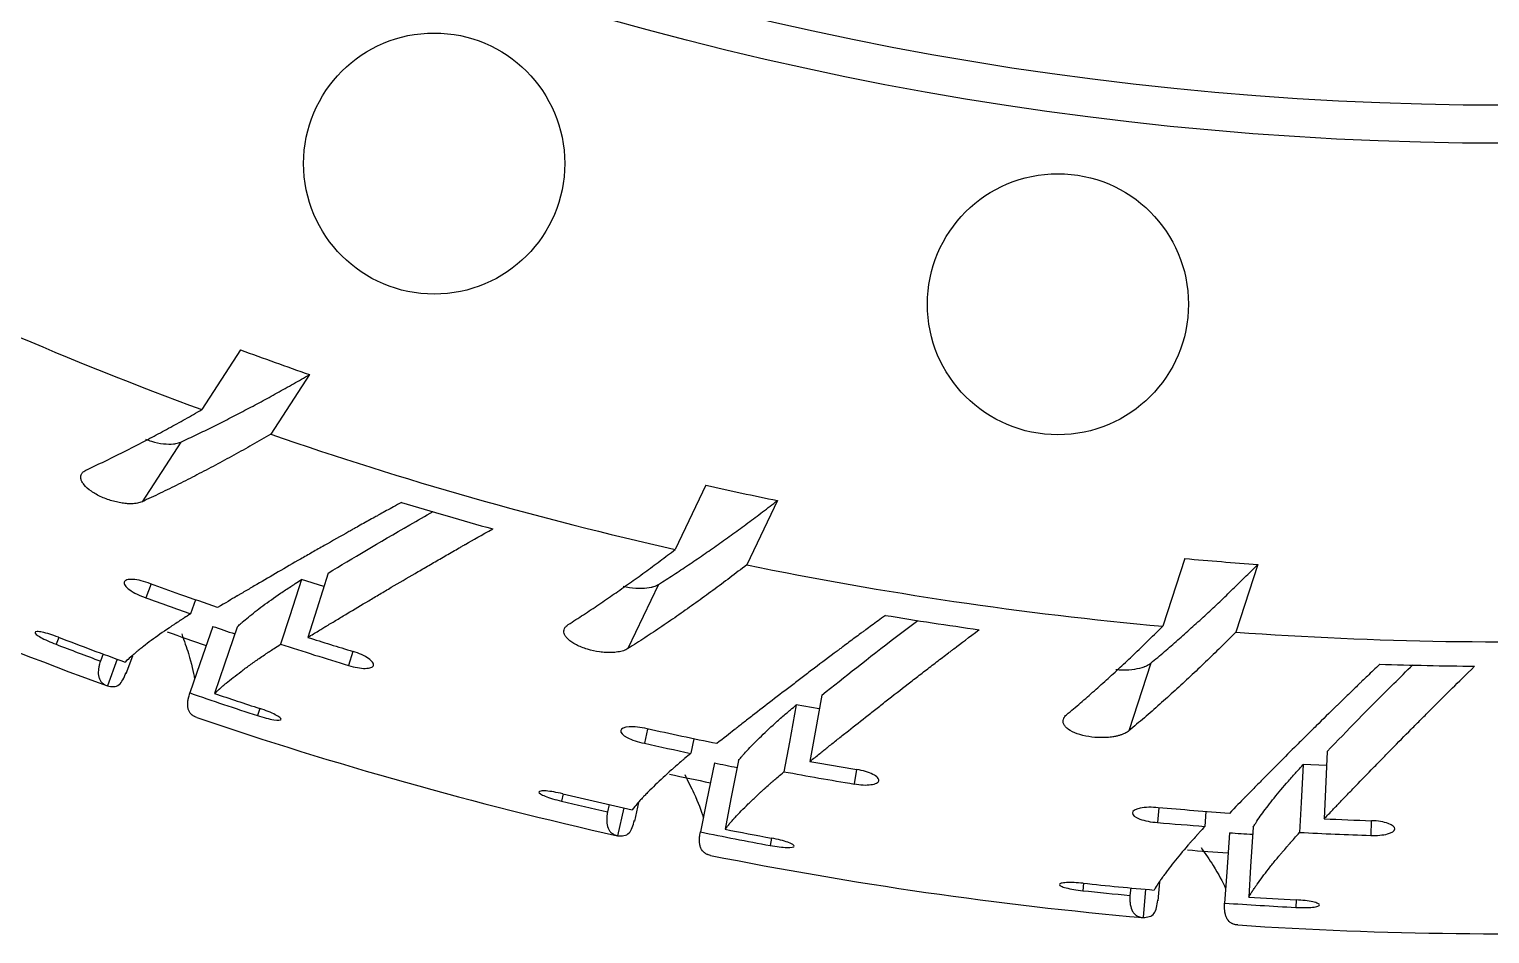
# Model space of a CAD drawing. Header units: millimetres. Extents: x 0 to 594, y 0 to 420.
# Drawn here: x 412.91 to 443.68, y 124.35 to 143.4 of the extents above; entities that cross this region are included whole.
import ezdxf

# ---------------------------------------------------------------- set-up
doc = ezdxf.new("R2010")
doc.units = ezdxf.units.MM

msp = doc.modelspace()

# ---------------------------------------------------------------- linework, layer by layer
at = {"color": 7, "linetype": 'Continuous', "lineweight": 25}
for p, q in [((417.365, 136.648), (416.548, 135.39)), ((418.817, 136.13), (418, 134.872)), ((416.105, 134.707), (415.288, 133.449)), ((427.167, 133.799), (426.521, 132.445)), ((428.674, 133.475), (428.029, 132.121)), ((437.257, 132.254), (436.794, 130.827)), ((438.794, 132.129), (438.33, 130.702)), ((415.477, 131.718), (415.37, 131.426)), ((419.119, 131.663), (418.648, 131.811)), ((426.171, 131.71), (425.525, 130.357)), ((416.415, 131.384), (416.312, 131.09)), ((414.468, 130.245), (414.412, 130.094)), ((414.955, 129.83), (415.091, 130.205)), ((436.542, 130.053), (436.079, 128.627)), ((429.556, 129.085), (429.07, 129.17)), ((425.937, 128.66), (425.871, 128.362)), ((426.913, 128.456), (426.848, 128.151)), ((440.242, 127.892), (439.749, 127.913)), ((425.668, 126.724), (425.754, 127.114)), ((425.13, 127.073), (425.095, 126.916)), ((436.709, 127.003), (436.682, 126.694)), ((437.702, 126.924), (437.679, 126.612)), ((436.116, 125.319), (436.101, 125.159)), ((436.694, 125.044), (436.728, 125.441))]:
    msp.add_line(p, q, dxfattribs=at)
at = {"color": 8, "linetype": 'Continuous', "lineweight": 25}
for p, q in [((413.533, 130.594), (413.476, 130.447)), ((419.728, 130.298), (419.638, 130)), ((414.763, 130.134), (414.557, 129.57)), ((417.767, 129.097), (417.718, 128.946)), ((430.339, 127.812), (430.288, 127.505)), ((424.158, 127.297), (424.121, 127.143)), ((425.438, 127.002), (425.307, 126.415)), ((441.184, 126.732), (441.173, 126.421)), ((428.551, 126.365), (428.523, 126.209)), ((435.122, 125.415), (435.106, 125.257)), ((436.43, 125.289), (436.377, 124.69)), ((439.6, 125.064), (439.592, 124.906))]:
    msp.add_line(p, q, dxfattribs=at)
at = {"color": 7, "linetype": 'Continuous', "lineweight": 25, "flags": 128}
for points in [[(418.648, 131.811), (418.401, 131.049), (418.207, 130.45)], [(419.209, 131.947), (418.968, 131.189), (418.779, 130.594)], [(416.778, 130.825), (416.508, 130.039), (416.295, 129.422)], [(417.29, 130.811), (417.025, 130.027), (416.817, 129.411)], [(429.609, 129.379), (429.469, 128.596), (429.359, 127.981)], [(429.07, 129.17), (428.925, 128.383), (428.811, 127.764)], [(440.255, 128.19), (440.219, 127.396), (440.19, 126.772)], [(427.345, 127.949), (427.18, 127.135), (427.05, 126.495)], [(427.855, 128.002), (427.695, 127.19), (427.569, 126.552)], [(439.749, 127.913), (439.707, 127.113), (439.675, 126.485)], [(438.197, 126.477), (438.14, 125.648), (438.095, 124.997)], [(438.696, 126.597), (438.643, 125.77), (438.602, 125.121)]]:
    msp.add_lwpolyline(points, dxfattribs=at)
at = {"color": 7, "linetype": 'Continuous', "lineweight": 25}
for centre, radius in [((444, 210), 69), ((444, 210), 68.2), ((421.442, 140.573), 2.75), ((434.583, 137.61), 2.75)]:
    msp.add_circle(centre, radius, dxfattribs=at)
for centre, radius, start, end in [((444, 210), 79.5, 243.41045, 249.79934), ((444.817, 211.258), 79.5, 249.79934, 250.91045), ((444, 210), 79.5, 250.91045, 257.29934), ((444.646, 211.354), 79.5, 257.29934, 258.41045), ((444, 210), 80.015, 253.11088, 254.54301), ((444, 210), 85.65, 243.73204, 249.89396), ((444, 210), 79.5, 258.41045, 264.79934), ((444.464, 211.427), 79.5, 264.79934, 265.91045), ((444, 210), 83.627, 249.97978, 250.66492), ((444, 210), 83.724, 251.02588, 251.36092), ((444, 210), 80.015, 260.61088, 262.04301), ((444, 210), 85.05, 249.003, 250.01354), ((444, 210), 84.15, 250.43465, 251.02497), ((444, 210), 83.315, 252.37917, 253.06687), ((444, 210), 79.5, 265.91045, 272.29934), ((444, 210), 85.208, 249.00855, 249.681), ((444, 210), 83.627, 252.03519, 253.06289), ((444, 210), 80.015, 268.11088, 269.54301), ((444, 210), 85.208, 251.02588, 252.03454), ((444, 210), 85.05, 251.36091, 252.0346), ((444, 210), 85.65, 251.23139, 257.39369), ((444, 210), 83.627, 257.47978, 258.16492), ((444, 210), 84.15, 257.92715, 258.52671), ((444, 210), 83.724, 258.52588, 258.86092), ((444, 210), 83.627, 259.53519, 260.56289), ((444, 210), 83.315, 259.87917, 260.56687), ((444, 210), 85.208, 256.50855, 257.181), ((444, 210), 85.05, 256.503, 257.51354), ((444, 210), 85.208, 258.52588, 259.53454), ((444, 210), 85.05, 258.86091, 259.5346), ((444, 210), 83.627, 264.97978, 265.66492), ((444, 210), 83.724, 266.02588, 266.36092), ((444, 210), 83.627, 267.03519, 268.06289), ((444, 210), 83.315, 267.37917, 268.06687), ((444, 210), 85.65, 258.732, 264.89407), ((444, 210), 84.15, 265.43979, 266.02494), ((444, 210), 85.208, 264.00855, 264.681), ((444, 210), 85.05, 264.003, 265.01354), ((444, 210), 85.208, 266.02588, 267.03454), ((444, 210), 85.05, 266.36091, 267.0346), ((444, 210), 85.65, 266.2314, 272.39361)]:
    msp.add_arc(centre, radius, start, end, dxfattribs=at)
for points, knots in [([(416.105, 134.707), (416.216, 134.76), (416.44, 134.864), (416.777, 135.028), (417.116, 135.199), (417.455, 135.374), (417.794, 135.555), (418.135, 135.742), (418.475, 135.933), (418.703, 136.064), (418.817, 136.13)], [0, 0, 0, 0, 0.127806, 0.254811, 0.381017, 0.506422, 0.631025, 0.754824, 0.877816, 1, 1, 1, 1]), ([(414.106, 134.116), (414.222, 134.17), (414.452, 134.278), (414.8, 134.45), (415.148, 134.626), (415.498, 134.809), (415.847, 134.997), (416.197, 135.19), (416.431, 135.324), (416.548, 135.39)], [0, 0, 0, 0, 0.145883, 0.290759, 0.434629, 0.57749, 0.719341, 0.860179, 1, 1, 1, 1]), ([(418, 134.872), (417.87, 134.797), (417.609, 134.646), (417.22, 134.43), (416.831, 134.219), (416.444, 134.015), (416.057, 133.818), (415.67, 133.628), (415.416, 133.509), (415.288, 133.449)], [0, 0, 0, 0, 0.139712, 0.280477, 0.422293, 0.565155, 0.70906, 0.854009, 1, 1, 1, 1]), ([(415.359, 134.769), (415.4, 134.753), (415.53, 134.703), (415.742, 134.666), (415.888, 134.662), (415.954, 134.669), (415.971, 134.671), (416.029, 134.68), (416.071, 134.695), (416.105, 134.707)], [0, 0, 0, 0, 0.14168, 0.439182, 0.718394, 0.726365, 0.742131, 0.797039, 1, 1, 1, 1]), ([(415.288, 133.449), (415.273, 133.443), (415.243, 133.431), (415.19, 133.418), (415.132, 133.409), (415.069, 133.406), (415, 133.407), (414.914, 133.414), (414.809, 133.43), (414.645, 133.468), (414.433, 133.543), (414.208, 133.668), (414.077, 133.785), (414.017, 133.875), (413.995, 133.937), (413.993, 133.995), (414.009, 134.028), (414.017, 134.044)], [0, 0, 0, 0, 0.042914, 0.084766, 0.125977, 0.166992, 0.20826, 0.250222, 0.31297, 0.375442, 0.499538, 0.624102, 0.749015, 0.810993, 0.874566, 0.936996, 1, 1, 1, 1]), ([(414.017, 134.044), (414.029, 134.059), (414.052, 134.087), (414.09, 134.107), (414.106, 134.116)], [0, 0, 0, 0, 0.558578, 1, 1, 1, 1]), ([(420.754, 133.436), (420.638, 133.372), (420.533, 133.314), (420.392, 133.237), (420.326, 133.2), (420.255, 133.161), (420.221, 133.143), (420.207, 133.135), (420.198, 133.13), (420.195, 133.128), (420.099, 133.075), (419.964, 133), (419.805, 132.911), (419.737, 132.873), (419.692, 132.847), (419.668, 132.834), (419.47, 132.723), (419.211, 132.576), (418.959, 132.433), (418.792, 132.337), (418.709, 132.29), (418.467, 132.151), (418.309, 132.06), (418.002, 131.881), (417.852, 131.794), (417.631, 131.665), (417.523, 131.601), (417.4, 131.529), (417.34, 131.494), (417.31, 131.476), (417.297, 131.468), (417.288, 131.463), (417.283, 131.46), (417.175, 131.397), (417.042, 131.316), (416.88, 131.222)], [0, 0, 0, 0, 0.0625, 0.0625, 0.09375, 0.109375, 0.117188, 0.121094, 0.121094, 0.125, 0.125, 0.1875, 0.21875, 0.234375, 0.234375, 0.25, 0.25, 0.375, 0.4375, 0.4375, 0.5, 0.5, 0.625, 0.625, 0.75, 0.75, 0.8125, 0.84375, 0.859375, 0.867188, 0.871094, 0.871094, 0.875, 0.875, 1, 1, 1, 1]), ([(419.209, 131.947), (419.734, 132.263), (420.383, 132.652), (421.256, 133.148), (421.422, 133.243)], [0, 0, 0, 0, 0.810117, 1, 1, 1, 1]), ([(426.171, 131.71), (426.275, 131.777), (426.483, 131.909), (426.796, 132.117), (427.109, 132.329), (427.422, 132.548), (427.736, 132.772), (428.049, 133.001), (428.361, 133.235), (428.57, 133.395), (428.674, 133.475)], [0, 0, 0, 0, 0.127806, 0.254811, 0.381017, 0.506422, 0.631025, 0.754824, 0.877816, 1, 1, 1, 1]), ([(418.779, 130.594), (418.861, 130.643), (418.936, 130.688), (419.036, 130.749), (419.084, 130.778), (419.134, 130.809), (419.158, 130.823), (419.17, 130.83), (419.175, 130.833), (419.178, 130.835), (419.179, 130.836), (419.249, 130.878), (419.354, 130.941), (419.462, 131.006), (419.535, 131.05), (419.572, 131.073), (419.756, 131.183), (419.983, 131.318), (420.218, 131.458), (420.377, 131.552), (420.456, 131.599), (420.702, 131.744), (420.953, 131.891), (421.255, 132.066), (421.386, 132.142), (421.474, 132.193), (421.517, 132.218), (421.652, 132.296), (421.789, 132.375), (421.948, 132.466), (422.028, 132.512), (422.067, 132.535), (422.085, 132.544), (422.096, 132.551), (422.103, 132.555), (422.255, 132.642), (422.444, 132.748), (422.675, 132.879)], [0, 0, 0, 0, 0.0625, 0.0625, 0.09375, 0.109375, 0.117187, 0.121094, 0.123047, 0.123047, 0.125, 0.125, 0.1875, 0.21875, 0.21875, 0.25, 0.25, 0.375, 0.4375, 0.4375, 0.5, 0.5, 0.625, 0.6875, 0.71875, 0.71875, 0.75, 0.75, 0.8125, 0.84375, 0.859375, 0.867187, 0.871094, 0.871094, 0.875, 0.875, 1, 1, 1, 1]), ([(424.267, 130.863), (424.374, 130.932), (424.588, 131.069), (424.911, 131.285), (425.233, 131.505), (425.556, 131.732), (425.878, 131.964), (426.199, 132.201), (426.414, 132.364), (426.521, 132.445)], [0, 0, 0, 0, 0.145896, 0.290782, 0.434656, 0.577518, 0.719364, 0.860193, 1, 1, 1, 1]), ([(428.029, 132.121), (427.909, 132.03), (427.67, 131.846), (427.313, 131.581), (426.955, 131.321), (426.597, 131.068), (426.239, 130.823), (425.881, 130.584), (425.644, 130.433), (425.525, 130.357)], [0, 0, 0, 0, 0.139688, 0.280438, 0.422245, 0.565107, 0.709021, 0.853985, 1, 1, 1, 1]), ([(436.542, 130.053), (436.637, 130.132), (436.825, 130.291), (437.109, 130.537), (437.392, 130.789), (437.674, 131.047), (437.955, 131.31), (438.235, 131.578), (438.515, 131.85), (438.701, 132.036), (438.794, 132.129)], [0, 0, 0, 0, 0.127806, 0.254811, 0.381017, 0.506422, 0.631025, 0.754824, 0.877816, 1, 1, 1, 1]), ([(415.466, 131.722), (415.401, 131.745), (415.27, 131.791), (415.088, 131.819), (414.957, 131.809), (414.897, 131.762), (414.919, 131.686), (415.018, 131.595), (415.176, 131.5), (415.305, 131.451), (415.37, 131.426)], [0, 0, 0, 0, 0.1252324, 0.2499352, 0.3749377, 0.4998795, 0.6247733, 0.7499463, 0.8749834, 1, 1, 1, 1]), ([(416.88, 131.222), (416.616, 131.314), (416.143, 131.477), (415.673, 131.647), (415.466, 131.722)], [0, 0, 0, 0, 0.559998, 1, 1, 1, 1]), ([(417.29, 130.811), (417.31, 130.83), (417.345, 130.863), (417.421, 130.932), (417.567, 131.055), (417.822, 131.254), (418.134, 131.474), (418.376, 131.636), (418.526, 131.732), (418.603, 131.782), (418.648, 131.811)], [0, 0, 0, 0, 0.072316, 0.124787, 0.249627, 0.499467, 0.749581, 0.874752, 0.92813, 1, 1, 1, 1]), ([(425.423, 131.674), (425.467, 131.664), (425.602, 131.631), (425.817, 131.622), (425.962, 131.638), (426.027, 131.653), (426.043, 131.657), (426.099, 131.673), (426.139, 131.694), (426.171, 131.71)], [0, 0, 0, 0, 0.141681, 0.439183, 0.718392, 0.726358, 0.742128, 0.797034, 1, 1, 1, 1]), ([(416.312, 131.09), (416.26, 131.056), (416.216, 131.028), (416.158, 130.991), (416.131, 130.974), (416.104, 130.956), (416.091, 130.948), (416.086, 130.945), (416.083, 130.943), (416.082, 130.942), (416.044, 130.917), (415.99, 130.882), (415.927, 130.84), (415.9, 130.821), (415.882, 130.809), (415.872, 130.803), (415.725, 130.703), (415.598, 130.613), (415.426, 130.486), (415.343, 130.424), (415.255, 130.354), (415.213, 130.32), (415.195, 130.305), (415.183, 130.296), (415.177, 130.291), (415.147, 130.266), (415.113, 130.237), (415.076, 130.206), (415.059, 130.19), (415.05, 130.183), (415.047, 130.18), (415.044, 130.178), (415.043, 130.176), (415.014, 130.151), (414.977, 130.115), (414.93, 130.072)], [0, 0, 0, 0, 0.0625, 0.0625, 0.09375, 0.109375, 0.117188, 0.121094, 0.121094, 0.125, 0.125, 0.1875, 0.21875, 0.234375, 0.234375, 0.25, 0.25, 0.5, 0.5, 0.625, 0.6875, 0.71875, 0.734375, 0.734375, 0.75, 0.75, 0.8125, 0.84375, 0.859375, 0.867188, 0.871094, 0.871094, 0.875, 0.875, 1, 1, 1, 1]), ([(425.525, 130.357), (425.511, 130.348), (425.483, 130.332), (425.433, 130.312), (425.376, 130.297), (425.314, 130.285), (425.245, 130.277), (425.159, 130.272), (425.053, 130.274), (424.885, 130.291), (424.666, 130.338), (424.426, 130.433), (424.281, 130.532), (424.21, 130.612), (424.18, 130.672), (424.17, 130.729), (424.182, 130.763), (424.188, 130.78)], [0, 0, 0, 0, 0.042912, 0.084762, 0.125973, 0.166988, 0.208257, 0.250222, 0.31297, 0.375442, 0.499538, 0.624102, 0.749015, 0.810992, 0.874566, 0.936996, 1, 1, 1, 1]), ([(424.188, 130.78), (424.198, 130.797), (424.216, 130.827), (424.251, 130.852), (424.267, 130.863)], [0, 0, 0, 0, 0.55861, 1, 1, 1, 1]), ([(430.947, 131.057), (430.84, 130.978), (430.744, 130.907), (430.614, 130.812), (430.552, 130.767), (430.488, 130.719), (430.457, 130.697), (430.444, 130.687), (430.435, 130.681), (430.432, 130.679), (430.344, 130.613), (430.22, 130.521), (430.074, 130.412), (430.012, 130.366), (429.97, 130.334), (429.949, 130.318), (429.767, 130.182), (429.529, 130.003), (429.298, 129.828), (429.145, 129.712), (429.069, 129.653), (428.847, 129.484), (428.702, 129.373), (428.421, 129.156), (428.284, 129.05), (428.082, 128.893), (427.983, 128.816), (427.87, 128.729), (427.815, 128.685), (427.788, 128.664), (427.776, 128.655), (427.768, 128.649), (427.763, 128.645), (427.665, 128.568), (427.543, 128.47), (427.395, 128.356)], [0, 0, 0, 0, 0.0625, 0.0625, 0.09375, 0.109375, 0.117188, 0.121094, 0.121094, 0.125, 0.125, 0.1875, 0.21875, 0.234375, 0.234375, 0.25, 0.25, 0.375, 0.4375, 0.4375, 0.5, 0.5, 0.625, 0.625, 0.75, 0.75, 0.8125, 0.84375, 0.859375, 0.867188, 0.871094, 0.871094, 0.875, 0.875, 1, 1, 1, 1]), ([(429.609, 129.379), (430.089, 129.76), (430.681, 130.231), (431.482, 130.837), (431.634, 130.952)], [0, 0, 0, 0, 0.810117, 1, 1, 1, 1]), ([(434.765, 128.964), (434.863, 129.047), (435.057, 129.211), (435.349, 129.466), (435.64, 129.728), (435.93, 129.994), (436.219, 130.267), (436.506, 130.543), (436.698, 130.733), (436.794, 130.827)], [0, 0, 0, 0, 0.145912, 0.290808, 0.434687, 0.577548, 0.71939, 0.860208, 1, 1, 1, 1]), ([(413.525, 130.597), (413.463, 130.62), (413.34, 130.664), (413.178, 130.706), (413.066, 130.72), (413.021, 130.704), (413.049, 130.66), (413.145, 130.596), (413.294, 130.52), (413.415, 130.471), (413.476, 130.447)], [0, 0, 0, 0, 0.125228, 0.249939, 0.374938, 0.499914, 0.624853, 0.749965, 0.875069, 1, 1, 1, 1]), ([(416.124, 130.667), (416.175, 130.522), (416.316, 130.122), (416.365, 129.873), (416.396, 129.715)], [0, 0, 0, 0, 0.361307, 1, 1, 1, 1]), ([(429.359, 127.981), (429.434, 128.04), (429.503, 128.095), (429.594, 128.169), (429.638, 128.204), (429.684, 128.241), (429.705, 128.258), (429.716, 128.267), (429.721, 128.27), (429.723, 128.273), (429.725, 128.274), (429.788, 128.325), (429.884, 128.4), (429.982, 128.479), (430.049, 128.532), (430.083, 128.559), (430.252, 128.693), (430.459, 128.857), (430.674, 129.026), (430.819, 129.139), (430.891, 129.196), (431.116, 129.372), (431.346, 129.551), (431.622, 129.764), (431.742, 129.857), (431.822, 129.918), (431.862, 129.949), (431.986, 130.044), (432.111, 130.14), (432.257, 130.251), (432.33, 130.307), (432.366, 130.335), (432.382, 130.346), (432.393, 130.354), (432.399, 130.359), (432.538, 130.465), (432.712, 130.595), (432.924, 130.756)], [0, 0, 0, 0, 0.0625, 0.0625, 0.09375, 0.109375, 0.117187, 0.121094, 0.123047, 0.123047, 0.125, 0.125, 0.1875, 0.21875, 0.21875, 0.25, 0.25, 0.375, 0.4375, 0.4375, 0.5, 0.5, 0.625, 0.6875, 0.71875, 0.71875, 0.75, 0.75, 0.8125, 0.84375, 0.859375, 0.867187, 0.871094, 0.871094, 0.875, 0.875, 1, 1, 1, 1]), ([(438.33, 130.702), (438.224, 130.596), (438.011, 130.384), (437.692, 130.074), (437.371, 129.769), (437.049, 129.472), (436.726, 129.182), (436.402, 128.898), (436.187, 128.717), (436.079, 128.627)], [0, 0, 0, 0, 0.1396626, 0.2803956, 0.4221946, 0.5650564, 0.7089786, 0.8539598, 1, 1, 1, 1]), ([(416.817, 129.411), (416.841, 129.433), (416.862, 129.453), (416.89, 129.479), (416.904, 129.491), (416.917, 129.504), (416.924, 129.51), (416.926, 129.512), (416.928, 129.514), (416.929, 129.515), (416.949, 129.533), (416.98, 129.56), (417.019, 129.593), (417.036, 129.608), (417.048, 129.618), (417.054, 129.623), (417.154, 129.706), (417.258, 129.788), (417.432, 129.919), (417.523, 129.986), (417.637, 130.067), (417.696, 130.108), (417.722, 130.126), (417.739, 130.138), (417.747, 130.144), (417.793, 130.175), (417.847, 130.212), (417.91, 130.255), (417.942, 130.276), (417.957, 130.287), (417.964, 130.291), (417.969, 130.294), (417.971, 130.296), (418.026, 130.332), (418.104, 130.382), (418.207, 130.45)], [0, 0, 0, 0, 0.0625, 0.0625, 0.09375, 0.109375, 0.117188, 0.121094, 0.121094, 0.125, 0.125, 0.1875, 0.21875, 0.234375, 0.234375, 0.25, 0.25, 0.5, 0.5, 0.625, 0.6875, 0.71875, 0.734375, 0.734375, 0.75, 0.75, 0.8125, 0.84375, 0.859375, 0.867187, 0.871094, 0.871094, 0.875, 0.875, 1, 1, 1, 1]), ([(419.638, 130), (419.701, 129.983), (419.827, 129.95), (419.997, 129.935), (420.119, 129.951), (420.176, 129.997), (420.158, 130.067), (420.068, 130.149), (419.92, 130.233), (419.796, 130.275), (419.734, 130.297)], [0, 0, 0, 0, 0.125164, 0.249985, 0.374981, 0.500034, 0.625111, 0.750023, 0.875009, 1, 1, 1, 1]), ([(414.412, 130.094), (414.404, 130.071), (414.399, 130.051), (414.391, 130.027), (414.388, 130.016), (414.386, 130.005), (414.384, 129.999), (414.384, 129.997), (414.383, 129.996), (414.383, 129.996), (414.38, 129.98), (414.375, 129.957), (414.371, 129.931), (414.37, 129.92), (414.369, 129.912), (414.368, 129.908), (414.362, 129.848), (414.365, 129.798), (414.384, 129.732), (414.396, 129.702), (414.416, 129.67), (414.428, 129.656), (414.433, 129.65), (414.437, 129.646), (414.439, 129.644), (414.448, 129.634), (414.461, 129.623), (414.476, 129.611), (414.484, 129.606), (414.488, 129.604), (414.49, 129.602), (414.491, 129.602), (414.491, 129.601), (414.505, 129.593), (414.526, 129.581), (414.557, 129.57)], [0, 0, 0, 0, 0.0625, 0.0625, 0.09375, 0.109375, 0.117187, 0.121094, 0.121094, 0.125, 0.125, 0.1875, 0.21875, 0.234375, 0.234375, 0.25, 0.25, 0.5, 0.5, 0.625, 0.6875, 0.71875, 0.734375, 0.734375, 0.75, 0.75, 0.8125, 0.84375, 0.859375, 0.867187, 0.871094, 0.871094, 0.875, 0.875, 1, 1, 1, 1]), ([(435.806, 129.92), (435.85, 129.915), (435.988, 129.9), (436.203, 129.919), (436.345, 129.954), (436.407, 129.977), (436.423, 129.984), (436.476, 130.007), (436.513, 130.033), (436.542, 130.053)], [0, 0, 0, 0, 0.141678, 0.439181, 0.718397, 0.726364, 0.74213, 0.797037, 1, 1, 1, 1]), ([(441.362, 130.029), (441.267, 129.937), (441.181, 129.854), (441.064, 129.742), (441.009, 129.69), (440.951, 129.634), (440.924, 129.607), (440.912, 129.596), (440.905, 129.589), (440.902, 129.586), (440.823, 129.51), (440.712, 129.402), (440.582, 129.276), (440.526, 129.221), (440.489, 129.185), (440.469, 129.166), (440.307, 129.007), (440.094, 128.799), (439.888, 128.594), (439.752, 128.46), (439.684, 128.392), (439.486, 128.195), (439.357, 128.066), (439.106, 127.814), (438.984, 127.691), (438.804, 127.509), (438.716, 127.42), (438.616, 127.318), (438.567, 127.268), (438.543, 127.244), (438.532, 127.233), (438.525, 127.226), (438.521, 127.222), (438.433, 127.132), (438.325, 127.02), (438.194, 126.887)], [0, 0, 0, 0, 0.0625, 0.0625, 0.09375, 0.109375, 0.117187, 0.121094, 0.121094, 0.125, 0.125, 0.1875, 0.21875, 0.234375, 0.234375, 0.25, 0.25, 0.375, 0.4375, 0.4375, 0.5, 0.5, 0.625, 0.625, 0.75, 0.75, 0.8125, 0.84375, 0.859375, 0.867188, 0.871094, 0.871094, 0.875, 0.875, 1, 1, 1, 1]), ([(440.19, 126.772), (440.257, 126.84), (440.317, 126.903), (440.399, 126.989), (440.437, 127.029), (440.478, 127.072), (440.497, 127.092), (440.507, 127.102), (440.511, 127.106), (440.513, 127.108), (440.514, 127.109), (440.571, 127.168), (440.655, 127.256), (440.743, 127.347), (440.802, 127.408), (440.833, 127.44), (440.982, 127.594), (441.166, 127.783), (441.357, 127.979), (441.486, 128.111), (441.55, 128.177), (441.75, 128.38), (441.955, 128.588), (442.201, 128.835), (442.307, 128.942), (442.379, 129.014), (442.414, 129.049), (442.525, 129.16), (442.636, 129.271), (442.766, 129.4), (442.832, 129.465), (442.864, 129.498), (442.878, 129.511), (442.888, 129.521), (442.893, 129.526), (443.018, 129.649), (443.173, 129.801), (443.362, 129.988)], [0, 0, 0, 0, 0.0625, 0.0625, 0.09375, 0.109375, 0.117188, 0.121094, 0.123047, 0.123047, 0.125, 0.125, 0.1875, 0.21875, 0.21875, 0.25, 0.25, 0.375, 0.4375, 0.4375, 0.5, 0.5, 0.625, 0.6875, 0.71875, 0.71875, 0.75, 0.75, 0.8125, 0.84375, 0.859375, 0.867187, 0.871094, 0.871094, 0.875, 0.875, 1, 1, 1, 1]), ([(440.255, 128.19), (440.681, 128.631), (441.206, 129.175), (441.922, 129.881), (442.058, 130.015)], [0, 0, 0, 0, 0.810119, 1, 1, 1, 1]), ([(414.557, 129.57), (414.646, 129.555), (414.813, 129.529), (414.907, 129.746), (414.951, 129.846)], [0, 0, 0, 0, 0.538811, 1, 1, 1, 1]), ([(416.443, 128.904), (416.427, 128.91), (416.414, 128.915), (416.398, 128.923), (416.391, 128.926), (416.384, 128.93), (416.38, 128.932), (416.379, 128.933), (416.378, 128.933), (416.378, 128.934), (416.368, 128.939), (416.354, 128.948), (416.34, 128.96), (416.333, 128.966), (416.329, 128.97), (416.327, 128.972), (416.295, 129.004), (416.274, 129.04), (416.256, 129.105), (416.25, 129.14), (416.249, 129.185), (416.25, 129.208), (416.25, 129.219), (416.251, 129.226), (416.251, 129.229), (416.253, 129.248), (416.256, 129.27), (416.261, 129.296), (416.264, 129.309), (416.265, 129.316), (416.266, 129.319), (416.266, 129.32), (416.267, 129.322), (416.272, 129.344), (416.281, 129.375), (416.295, 129.422)], [0, 0, 0, 0, 0.0625, 0.0625, 0.09375, 0.109375, 0.117187, 0.121094, 0.121094, 0.125, 0.125, 0.1875, 0.21875, 0.234375, 0.234375, 0.25, 0.25, 0.5, 0.5, 0.625, 0.6875, 0.71875, 0.734375, 0.734375, 0.75, 0.75, 0.8125, 0.84375, 0.859375, 0.867187, 0.871094, 0.871094, 0.875, 0.875, 1, 1, 1, 1]), ([(417.718, 128.946), (417.845, 128.905), (417.968, 128.874), (418.155, 128.843), (418.211, 128.846), (418.224, 128.886), (418.18, 128.921), (418.011, 129.008), (417.893, 129.056), (417.767, 129.097)], [0, 0, 0, 0, 0.25, 0.25, 0.5, 0.5, 0.75, 0.75, 1, 1, 1, 1]), ([(427.855, 128.003), (427.872, 128.024), (427.903, 128.061), (427.969, 128.139), (428.097, 128.28), (428.324, 128.51), (428.605, 128.769), (428.823, 128.961), (428.96, 129.077), (429.03, 129.136), (429.07, 129.17)], [0, 0, 0, 0, 0.072316, 0.124787, 0.249627, 0.499467, 0.749581, 0.874752, 0.92813, 1, 1, 1, 1]), ([(434.698, 128.872), (434.706, 128.89), (434.72, 128.922), (434.751, 128.951), (434.765, 128.964)], [0, 0, 0, 0, 0.558567, 1, 1, 1, 1]), ([(425.928, 128.667), (425.792, 128.701), (425.655, 128.716), (425.443, 128.702), (425.379, 128.673), (425.365, 128.587), (425.415, 128.534), (425.604, 128.432), (425.735, 128.388), (425.871, 128.362)], [0, 0, 0, 0, 0.25, 0.25, 0.5, 0.5, 0.75, 0.75, 1, 1, 1, 1]), ([(436.079, 128.627), (436.066, 128.617), (436.04, 128.597), (435.993, 128.571), (435.939, 128.548), (435.879, 128.528), (435.812, 128.511), (435.727, 128.495), (435.621, 128.483), (435.453, 128.478), (435.229, 128.496), (434.979, 128.558), (434.822, 128.638), (434.741, 128.708), (434.704, 128.763), (434.687, 128.819), (434.694, 128.854), (434.698, 128.872)], [0, 0, 0, 0, 0.04291, 0.084758, 0.125968, 0.166983, 0.208254, 0.250222, 0.31297, 0.375442, 0.499538, 0.624102, 0.749015, 0.810991, 0.874566, 0.936996, 1, 1, 1, 1]), ([(426.848, 128.151), (426.802, 128.111), (426.761, 128.077), (426.708, 128.032), (426.684, 128.012), (426.66, 127.991), (426.648, 127.982), (426.644, 127.978), (426.641, 127.975), (426.64, 127.974), (426.605, 127.945), (426.557, 127.903), (426.5, 127.853), (426.475, 127.831), (426.459, 127.817), (426.45, 127.809), (426.318, 127.691), (426.203, 127.585), (426.049, 127.436), (425.975, 127.364), (425.897, 127.283), (425.859, 127.244), (425.843, 127.227), (425.833, 127.216), (425.828, 127.211), (425.801, 127.182), (425.771, 127.149), (425.739, 127.113), (425.724, 127.096), (425.716, 127.087), (425.713, 127.083), (425.711, 127.081), (425.709, 127.079), (425.685, 127.051), (425.652, 127.01), (425.611, 126.962)], [0, 0, 0, 0, 0.0625, 0.0625, 0.09375, 0.109375, 0.117188, 0.121094, 0.121094, 0.125, 0.125, 0.1875, 0.21875, 0.234375, 0.234375, 0.25, 0.25, 0.5, 0.5, 0.625, 0.6875, 0.71875, 0.734375, 0.734375, 0.75, 0.75, 0.8125, 0.84375, 0.859375, 0.867188, 0.871094, 0.871094, 0.875, 0.875, 1, 1, 1, 1]), ([(426.72, 127.703), (426.788, 127.568), (426.98, 127.191), (427.06, 126.952), (427.112, 126.798)], [0, 0, 0, 0, 0.3590243, 1, 1, 1, 1]), ([(427.569, 126.552), (427.589, 126.577), (427.608, 126.6), (427.632, 126.63), (427.644, 126.643), (427.656, 126.658), (427.661, 126.664), (427.664, 126.667), (427.665, 126.669), (427.666, 126.67), (427.683, 126.69), (427.71, 126.721), (427.745, 126.759), (427.76, 126.776), (427.771, 126.788), (427.776, 126.794), (427.864, 126.889), (427.956, 126.984), (428.112, 127.136), (428.193, 127.214), (428.296, 127.31), (428.349, 127.358), (428.372, 127.379), (428.388, 127.394), (428.395, 127.4), (428.436, 127.437), (428.485, 127.481), (428.542, 127.532), (428.571, 127.557), (428.585, 127.569), (428.591, 127.575), (428.595, 127.578), (428.598, 127.58), (428.647, 127.624), (428.718, 127.683), (428.811, 127.764)], [0, 0, 0, 0, 0.0625, 0.0625, 0.09375, 0.109375, 0.117187, 0.121094, 0.121094, 0.125, 0.125, 0.1875, 0.21875, 0.234375, 0.234375, 0.25, 0.25, 0.5, 0.5, 0.625, 0.6875, 0.71875, 0.734375, 0.734375, 0.75, 0.75, 0.8125, 0.84375, 0.859375, 0.867188, 0.871094, 0.871094, 0.875, 0.875, 1, 1, 1, 1]), ([(430.288, 127.505), (430.353, 127.496), (430.483, 127.479), (430.653, 127.487), (430.772, 127.519), (430.822, 127.572), (430.796, 127.639), (430.695, 127.709), (430.537, 127.772), (430.409, 127.798), (430.345, 127.811)], [0, 0, 0, 0, 0.1251621, 0.249986, 0.374983, 0.5000369, 0.6251102, 0.7500231, 0.8750102, 1, 1, 1, 1]), ([(438.696, 126.597), (438.71, 126.62), (438.736, 126.661), (438.791, 126.747), (438.9, 126.904), (439.095, 127.161), (439.34, 127.455), (439.531, 127.674), (439.651, 127.806), (439.713, 127.874), (439.749, 127.913)], [0, 0, 0, 0, 0.072316, 0.124787, 0.249627, 0.499467, 0.749581, 0.874752, 0.92813, 1, 1, 1, 1]), ([(424.15, 127.299), (424.086, 127.313), (423.958, 127.341), (423.792, 127.361), (423.679, 127.361), (423.636, 127.339), (423.669, 127.299), (423.773, 127.248), (423.931, 127.192), (424.058, 127.16), (424.121, 127.143)], [0, 0, 0, 0, 0.125228, 0.249943, 0.37494, 0.499914, 0.624852, 0.749964, 0.87507, 1, 1, 1, 1]), ([(425.095, 126.916), (425.09, 126.892), (425.087, 126.872), (425.083, 126.846), (425.082, 126.835), (425.08, 126.823), (425.08, 126.818), (425.08, 126.816), (425.079, 126.815), (425.079, 126.814), (425.078, 126.798), (425.076, 126.775), (425.076, 126.749), (425.076, 126.737), (425.076, 126.73), (425.076, 126.726), (425.078, 126.665), (425.087, 126.616), (425.114, 126.553), (425.13, 126.525), (425.154, 126.496), (425.168, 126.483), (425.174, 126.478), (425.178, 126.475), (425.18, 126.473), (425.191, 126.464), (425.205, 126.455), (425.221, 126.446), (425.23, 126.441), (425.234, 126.439), (425.236, 126.438), (425.237, 126.438), (425.238, 126.437), (425.253, 126.431), (425.275, 126.422), (425.307, 126.415)], [0, 0, 0, 0, 0.0625, 0.0625, 0.09375, 0.109375, 0.117187, 0.121094, 0.121094, 0.125, 0.125, 0.1875, 0.21875, 0.234375, 0.234375, 0.25, 0.25, 0.5, 0.5, 0.625, 0.6875, 0.71875, 0.734375, 0.734375, 0.75, 0.75, 0.8125, 0.84375, 0.859375, 0.867187, 0.871094, 0.871094, 0.875, 0.875, 1, 1, 1, 1]), ([(436.698, 127.004), (436.559, 127.02), (436.422, 127.017), (436.214, 126.975), (436.154, 126.938), (436.151, 126.851), (436.208, 126.805), (436.408, 126.729), (436.544, 126.703), (436.682, 126.694)], [0, 0, 0, 0, 0.25, 0.25, 0.5, 0.5, 0.75, 0.75, 1, 1, 1, 1]), ([(425.307, 126.415), (425.398, 126.412), (425.566, 126.408), (425.631, 126.635), (425.661, 126.74)], [0, 0, 0, 0, 0.538811, 1, 1, 1, 1]), ([(427.264, 126.001), (427.248, 126.004), (427.234, 126.008), (427.217, 126.014), (427.209, 126.016), (427.202, 126.019), (427.198, 126.021), (427.197, 126.021), (427.196, 126.022), (427.196, 126.022), (427.185, 126.026), (427.17, 126.033), (427.154, 126.043), (427.147, 126.048), (427.143, 126.051), (427.14, 126.053), (427.104, 126.08), (427.079, 126.114), (427.052, 126.176), (427.041, 126.209), (427.035, 126.254), (427.033, 126.277), (427.032, 126.288), (427.032, 126.295), (427.031, 126.298), (427.031, 126.317), (427.031, 126.339), (427.032, 126.366), (427.033, 126.379), (427.034, 126.386), (427.034, 126.389), (427.034, 126.391), (427.034, 126.392), (427.037, 126.414), (427.042, 126.447), (427.05, 126.495)], [0, 0, 0, 0, 0.0625, 0.0625, 0.09375, 0.109375, 0.117187, 0.121094, 0.121094, 0.125, 0.125, 0.1875, 0.21875, 0.234375, 0.234375, 0.25, 0.25, 0.5, 0.5, 0.625, 0.6875, 0.71875, 0.734375, 0.734375, 0.75, 0.75, 0.8125, 0.84375, 0.859375, 0.867187, 0.871094, 0.871094, 0.875, 0.875, 1, 1, 1, 1]), ([(437.679, 126.612), (437.638, 126.567), (437.602, 126.528), (437.555, 126.477), (437.534, 126.453), (437.512, 126.429), (437.502, 126.418), (437.498, 126.414), (437.496, 126.411), (437.495, 126.41), (437.465, 126.376), (437.422, 126.328), (437.372, 126.271), (437.35, 126.247), (437.336, 126.23), (437.329, 126.221), (437.212, 126.087), (437.113, 125.967), (436.979, 125.8), (436.916, 125.718), (436.848, 125.628), (436.816, 125.584), (436.803, 125.565), (436.794, 125.553), (436.79, 125.547), (436.767, 125.515), (436.741, 125.479), (436.714, 125.439), (436.701, 125.419), (436.695, 125.41), (436.692, 125.406), (436.69, 125.403), (436.689, 125.401), (436.668, 125.37), (436.641, 125.325), (436.607, 125.272)], [0, 0, 0, 0, 0.0625, 0.0625, 0.09375, 0.109375, 0.117187, 0.121094, 0.121094, 0.125, 0.125, 0.1875, 0.21875, 0.234375, 0.234375, 0.25, 0.25, 0.5, 0.5, 0.625, 0.6875, 0.71875, 0.734375, 0.734375, 0.75, 0.75, 0.8125, 0.84375, 0.859375, 0.867187, 0.871094, 0.871094, 0.875, 0.875, 1, 1, 1, 1]), ([(438.602, 125.121), (438.619, 125.149), (438.634, 125.173), (438.654, 125.206), (438.664, 125.222), (438.674, 125.237), (438.679, 125.245), (438.681, 125.248), (438.682, 125.25), (438.682, 125.25), (438.697, 125.273), (438.72, 125.307), (438.749, 125.35), (438.762, 125.369), (438.771, 125.381), (438.776, 125.388), (438.85, 125.494), (438.929, 125.6), (439.063, 125.771), (439.134, 125.859), (439.224, 125.967), (439.27, 126.023), (439.29, 126.046), (439.304, 126.062), (439.31, 126.07), (439.346, 126.112), (439.389, 126.162), (439.439, 126.22), (439.464, 126.248), (439.476, 126.263), (439.482, 126.269), (439.485, 126.273), (439.487, 126.275), (439.531, 126.324), (439.593, 126.393), (439.675, 126.485)], [0, 0, 0, 0, 0.0625, 0.0625, 0.09375, 0.109375, 0.117188, 0.121094, 0.121094, 0.125, 0.125, 0.1875, 0.21875, 0.234375, 0.234375, 0.25, 0.25, 0.5, 0.5, 0.625, 0.6875, 0.71875, 0.734375, 0.734375, 0.75, 0.75, 0.8125, 0.84375, 0.859375, 0.867188, 0.871094, 0.871094, 0.875, 0.875, 1, 1, 1, 1]), ([(441.173, 126.421), (441.306, 126.416), (441.433, 126.428), (441.623, 126.479), (441.678, 126.517), (441.684, 126.599), (441.633, 126.641), (441.449, 126.707), (441.322, 126.728), (441.19, 126.732)], [0, 0, 0, 0, 0.25, 0.25, 0.5, 0.5, 0.75, 0.75, 1, 1, 1, 1]), ([(428.523, 126.209), (428.654, 126.185), (428.779, 126.17), (428.969, 126.164), (429.024, 126.174), (429.032, 126.215), (428.984, 126.245), (428.805, 126.309), (428.681, 126.341), (428.551, 126.365)], [0, 0, 0, 0, 0.25, 0.25, 0.5, 0.5, 0.75, 0.75, 1, 1, 1, 1]), ([(437.598, 126.168), (437.688, 126.037), (437.932, 125.682), (438.045, 125.451), (438.116, 125.306)], [0, 0, 0, 0, 0.369426, 1, 1, 1, 1]), ([(435.114, 125.415), (435.049, 125.421), (434.919, 125.432), (434.751, 125.431), (434.64, 125.415), (434.6, 125.388), (434.638, 125.353), (434.747, 125.316), (434.911, 125.281), (435.041, 125.265), (435.106, 125.257)], [0, 0, 0, 0, 0.125227, 0.249937, 0.374937, 0.499913, 0.624851, 0.749962, 0.875069, 1, 1, 1, 1]), ([(436.101, 125.159), (436.1, 125.134), (436.099, 125.114), (436.099, 125.089), (436.099, 125.077), (436.099, 125.066), (436.099, 125.06), (436.099, 125.058), (436.099, 125.057), (436.099, 125.056), (436.1, 125.04), (436.101, 125.017), (436.104, 124.991), (436.106, 124.979), (436.107, 124.972), (436.107, 124.968), (436.117, 124.908), (436.133, 124.86), (436.168, 124.802), (436.187, 124.776), (436.215, 124.751), (436.23, 124.74), (436.237, 124.735), (436.241, 124.732), (436.243, 124.731), (436.256, 124.724), (436.27, 124.716), (436.288, 124.709), (436.297, 124.706), (436.302, 124.705), (436.304, 124.704), (436.305, 124.704), (436.306, 124.703), (436.321, 124.699), (436.344, 124.693), (436.377, 124.69)], [0, 0, 0, 0, 0.0625, 0.0625, 0.09375, 0.109375, 0.117187, 0.121094, 0.121094, 0.125, 0.125, 0.1875, 0.21875, 0.234375, 0.234375, 0.25, 0.25, 0.5, 0.5, 0.625, 0.6875, 0.71875, 0.734375, 0.734375, 0.75, 0.75, 0.8125, 0.84375, 0.859375, 0.867187, 0.871094, 0.871094, 0.875, 0.875, 1, 1, 1, 1]), ([(436.377, 124.69), (436.467, 124.699), (436.635, 124.717), (436.67, 124.951), (436.686, 125.058)], [0, 0, 0, 0, 0.538812, 1, 1, 1, 1]), ([(438.371, 124.535), (438.355, 124.536), (438.341, 124.538), (438.323, 124.541), (438.315, 124.543), (438.307, 124.545), (438.303, 124.546), (438.302, 124.546), (438.301, 124.547), (438.301, 124.547), (438.29, 124.55), (438.274, 124.555), (438.257, 124.563), (438.249, 124.566), (438.244, 124.569), (438.242, 124.57), (438.203, 124.593), (438.173, 124.623), (438.138, 124.68), (438.123, 124.713), (438.111, 124.756), (438.106, 124.779), (438.104, 124.789), (438.102, 124.796), (438.102, 124.799), (438.099, 124.818), (438.096, 124.84), (438.094, 124.867), (438.093, 124.88), (438.093, 124.887), (438.093, 124.89), (438.093, 124.892), (438.093, 124.893), (438.092, 124.915), (438.093, 124.948), (438.095, 124.997)], [0, 0, 0, 0, 0.0625, 0.0625, 0.09375, 0.109375, 0.117188, 0.121094, 0.121094, 0.125, 0.125, 0.1875, 0.21875, 0.234375, 0.234375, 0.25, 0.25, 0.5, 0.5, 0.625, 0.6875, 0.71875, 0.734375, 0.734375, 0.75, 0.75, 0.8125, 0.84375, 0.859375, 0.867188, 0.871094, 0.871094, 0.875, 0.875, 1, 1, 1, 1]), ([(439.592, 124.906), (439.657, 124.904), (439.788, 124.899), (439.955, 124.908), (440.068, 124.928), (440.108, 124.957), (440.071, 124.99), (439.961, 125.022), (439.796, 125.05), (439.665, 125.059), (439.6, 125.064)], [0, 0, 0, 0, 0.125184, 0.249968, 0.374966, 0.499987, 0.625004, 0.749997, 0.875034, 1, 1, 1, 1])]:
    msp.add_open_spline(points, degree=3, knots=knots, dxfattribs=at)
for points in [[(427.395, 128.356), (426.905, 128.455), (426.416, 128.559), (425.928, 128.667)], [(438.194, 126.887), (437.695, 126.922), (437.196, 126.961), (436.698, 127.004)]]:
    msp.add_open_spline(points, degree=3, dxfattribs=at)

doc.saveas('drawing.dxf')
